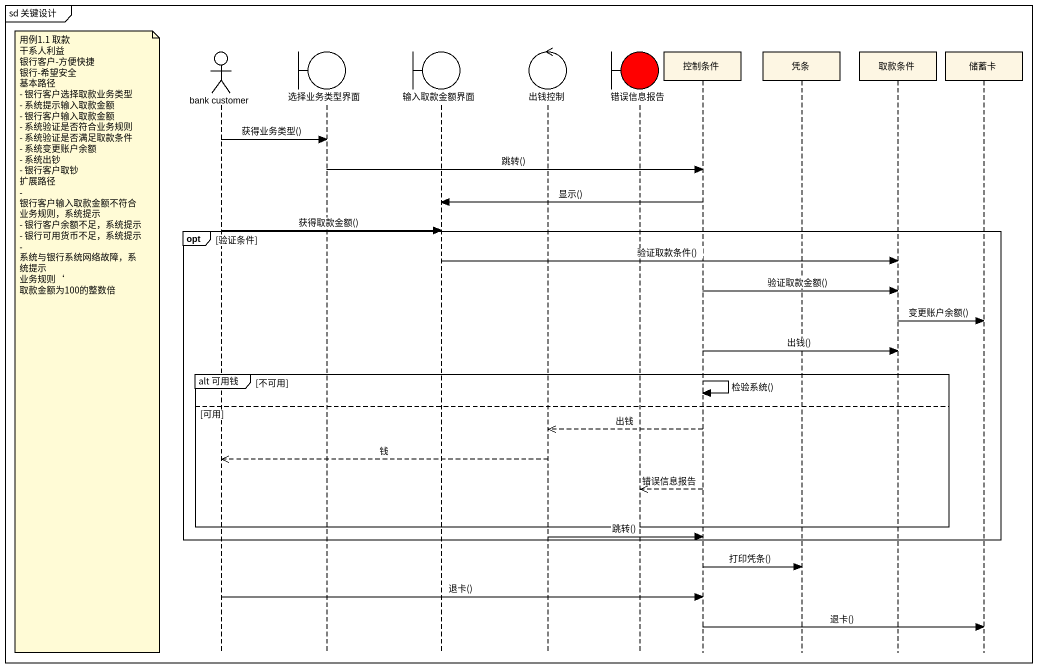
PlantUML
@startuml
mainframe sd 关键设计
hide footbox
actor "bank customer" as bank_customer
boundary 选择业务类型界面
boundary 输入取款金额界面
control 出钱控制
boundary 错误信息报告 #FF0000
participant 控制条件
participant 凭条
participant 取款条件
participant 储蓄卡

bank_customer -> 选择业务类型界面 : 获得业务类型()
选择业务类型界面 -> 控制条件 : 跳转()
控制条件 -> 输入取款金额界面 : 显示()
bank_customer -> 输入取款金额界面 : 获得取款金额()
opt 验证条件
  输入取款金额界面 -> 取款条件 : 验证取款条件()
  控制条件 -> 取款条件 : 验证取款金额()
  取款条件 -> 储蓄卡 : 变更账户余额()
  note left of bank_customer
    用例1.1 取款
    干系人利益
    银行客户-方便快捷
    银行-希望安全
    基本路径
    - 银行客户选择取款业务类型
    - 系统提示输入取款金额
    - 银行客户输入取款金额
    - 系统验证是否符合业务规则
    - 系统验证是否满足取款条件
    - 系统变更账户余额
    - 系统出钞
    - 银行客户取钞
    扩展路径
    - 银行客户输入取款金额不符合业务规则，系统提示
    - 银行客户余额不足，系统提示
    - 银行可用货币不足，系统提示
    - 系统与银行系统网络故障，系统提示
    业务规则‘
    取款金额为100的整数倍
  end note
  控制条件 -> 取款条件 : 出钱()
  group alt 可用钱 [不可用]
    控制条件 -> 控制条件 : 检验系统()
  else 可用
    控制条件 -->> 出钱控制 : 出钱
    出钱控制 -->> bank_customer : 钱
    控制条件 -->> 错误信息报告 : 错误信息报告
  end
  出钱控制 -> 控制条件 : 跳转()
end
控制条件 -> 凭条 : 打印凭条()
bank_customer -> 控制条件 : 退卡()
控制条件 -> 储蓄卡 : 退卡()
@enduml
